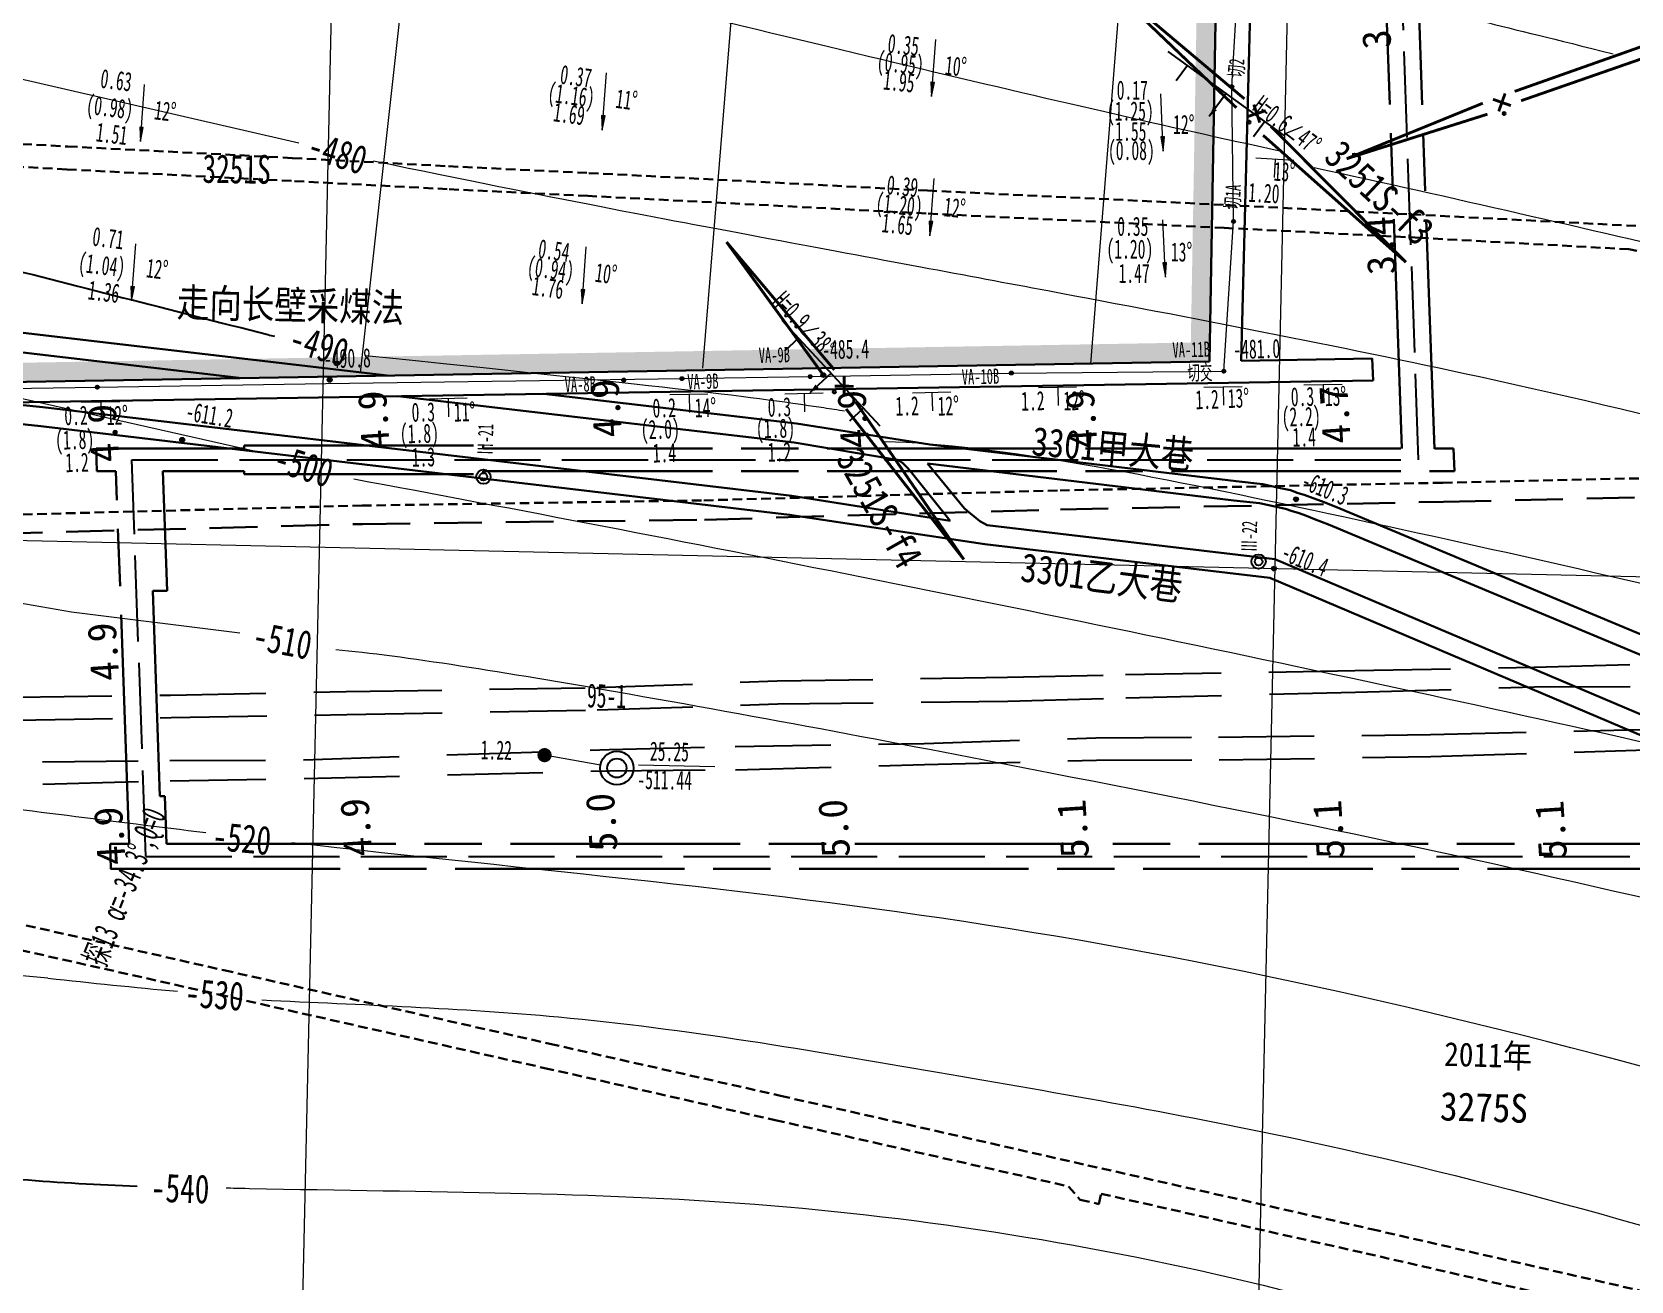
# Model space of a CAD drawing. Header units: millimetres. Extents: x 97264 to 263559, y 385279 to 783825.
# Drawn here: x 97734.6 to 98069.2, y 386568.1 to 386829.5 of the extents above; entities that cross this region are included whole.
import ezdxf
from ezdxf.enums import TextEntityAlignment as Align

# ---------------------------------------------------------------- set-up
doc = ezdxf.new("R2010")
doc.units = ezdxf.units.MM
for name, pattern in [('2-1', [3, 2, -1]), ('ACAD_ISO02W100', [15, 12, -3]), ('ACAD_ISO08W100', [36, 24, -3, 6, -3])]:
    doc.linetypes.add(name, pattern=pattern)
doc.layers.add('3451分析图层', color=1, linetype='Continuous', lineweight=100, true_color=0xff0000)
for name, color, linetype in [('DZ-断层交面线', 1, 'Continuous'), ('DZ-等高线', 7, 'Continuous'), ('SW--超前探查孔（12煤层）', 7, 'Continuous'), ('SW--超前探查孔（大巷）', 7, 'Continuous'), ('图廓方格网', 7, 'Continuous'), ('地面钻孔及编号', 7, 'Continuous'), ('地面钻孔高程及煤厚', 7, 'Continuous'), ('岩巷巷道及名称', 30, 'Continuous'), ('岩巷高程点', 30, 'Continuous'), ('工作面内煤层产状及注记', 7, 'Continuous'), ('工作面月采线及注记', 7, 'Continuous'), ('工作面编号', 7, 'Continuous'), ('工作面采煤方法', 7, 'Continuous'), ('断层井巷实测', 1, 'Continuous'), ('断煤交线断层产状注记', 1, 'Continuous'), ('测量永久导线点', 18, 'Continuous'), ('测量永久导线点名称', 7, 'Continuous'), ('煤巷12-1甲巷道及名称', 3, 'Continuous'), ('煤巷5巷道及名称', 7, 'Continuous'), ('煤巷5巷道导线', 254, 'Continuous'), ('煤巷5高程点', 7, 'Continuous'), ('煤巷5高程点名称', 7, 'Continuous'), ('煤巷8巷道及名称', 8, 'Continuous'), ('采空区边界颜色3、8', 7, 'Continuous'), ('采面产状', 7, 'Continuous')]:
    doc.layers.add(name, color=color, linetype=linetype)
doc.layers.add('DZ7煤煤巷', color=7, linetype='Continuous', lineweight=30)
doc.layers.add('煤层产状', color=7, linetype='Continuous', lineweight=15)
doc.styles.add('2巷道名称、边界、露头、断层等名称注记', font='simfang.ttf', dxfattribs={"width": 0.83, "height": 6})
doc.styles.add('HT', font='simhei.ttf', dxfattribs={"width": 0.9})
doc.styles.add('hzsd', font='simhei.ttf', dxfattribs={"width": 0.7})
doc.styles.add('宋体', font='')
doc.styles.add('工作面回采年度、钻孔编号注记', font='', dxfattribs={"width": 0.6, "height": 5})
doc.styles.add('工作面编号、露天采掘机械编号', font='', dxfattribs={"width": 0.7, "height": 6})
doc.styles.add('测点编号', font='simhei.ttf', dxfattribs={"width": 0.6, "height": 3.2})
doc.styles.add('高程、煤厚、断层产状要素等数字注记', font='simhei.ttf', dxfattribs={"width": 0.6, "height": 4})
doc.styles.add('黑体', font='simhei.ttf')
doc.styles.get('宋体').set_extended_font_data('SimSun')
doc.styles.get('工作面回采年度、钻孔编号注记').set_extended_font_data('SimSun')
doc.styles.get('工作面编号、露天采掘机械编号').set_extended_font_data('SimSun')

# ---------------------------------------------------------------- blocks, each defined once
blk = doc.blocks.new('ZK2000')
at = {"color": 7, "ltscale": 2}
for radius in [3.5, 2]:
    blk.add_circle((0, 0), radius, dxfattribs=at)
blk = doc.blocks.new('9')
at = {"layer": '采面产状', "lineweight": 5}
h = blk.add_hatch(color=7, dxfattribs=at)
h.dxf.hatch_style = 1
h.paths.add_polyline_path([(92912.44, 387758.62), (92909.43, 387758.96), (92912.26, 387757.89)])
at = {"layer": '采面产状', "color": 7, "lineweight": 15}
blk.add_lwpolyline([(92912.44, 387758.62), (92909.43, 387758.96), (92912.26, 387757.89)], close=True, dxfattribs=at)
blk.add_lwpolyline([(92909.43, 387758.96), (92921.1, 387756.16)], dxfattribs=at)
blk = doc.blocks.new('dcv')
at = {"color": 1}
for p, q in [((-5, 0), (-5, 2)), ((0, 0), (0, 3)), ((5, 0), (5, 2)), ((-7.5, 0), (7.5, 0))]:
    blk.add_line(p, q, dxfattribs=at)
blk.add_lwpolyline([(0, 3, 0, 0.5, 0), (0, 2, 0.5, 0.5, 0)], format="xyseb", dxfattribs=at)
at = {"style": 'hzsd', "width": 0.85, "flags": 1}
for tag, p in [('倾向', (-5.63, 4.18)), ('性质', (5.27, 4.38)), ('标高', (8.5, -3))]:
    blk.add_attdef(tag, p, '', height=2, dxfattribs=at)
at = {"style": 'hzsd', "width": 0.85}
for tag, p in [('编号', (8.5, 0)), ('产状', (-7, -3.49))]:
    blk.add_attdef(tag, p, '', height=2, dxfattribs=at)
blk = doc.blocks.new('JMXX2K')
at = {"const_width": 0.6}
for points in [[(-1.41, 1.41), (1.41, -1.41)], [(-1.41, -1.41), (1.41, 1.41)]]:
    blk.add_lwpolyline(points, dxfattribs=at)

msp = doc.modelspace()

# ---------------------------------------------------------------- hatches: boundary and pattern name
at = {"layer": 'DZ-断层交面线', "lineweight": 30}
h = msp.add_hatch(color=256, dxfattribs=at)
edge = h.paths.add_edge_path()
edge.add_arc((98042.59, 386812.4), 0.3, 0, 360)
at = {"layer": '地面钻孔及编号', "lineweight": 15, "ltscale": 2}
h = msp.add_hatch(color=256, dxfattribs=at)
edge = h.paths.add_edge_path()
edge.add_arc((97841.84, 386678.15), 1.5, 88.7242, 448.7242)

# ---------------------------------------------------------------- linework, layer by layer
at = {"color": 3, "linetype": 'ACAD_ISO02W100', "ltscale": 1.5}
for points in [[(98024.7, 386739.95), (98019.5, 386886.86)], [(97755.49, 386739.95), (98024.7, 386739.95)], [(97758.43, 386656.96), (97755.49, 386739.95)], [(97758.43, 386656.96), (98517.7, 386656.96)]]:
    msp.add_lwpolyline(points, dxfattribs=at)
at = {"color": 3, "ltscale": 1.5}
msp.add_lwpolyline([(97751.15, 386654.36), (97751.15, 386654.36)], dxfattribs=at)
at = {"layer": 'DZ-断层交面线', "color": 1, "lineweight": 20, "const_width": 0.6}
for points in [[(97988.28, 386815.48), (97957.63, 386841.31)], [(97986.61, 386813.62), (97957.69, 386841.25)], [(98083.04, 386830.56), (98044.8, 386817.05)], [(98084, 386828.27), (98046.15, 386815.1)], [(98038.15, 386814.58), (98009.65, 386802.96)], [(98039.11, 386812.28), (98009.65, 386802.96)], [(98022.06, 386781.3), (97993.82, 386809.73)], [(98022.06, 386781.3), (97992.17, 386807.87)], [(97900.49, 386757.25), (97879.91, 386785.53)], [(97902.47, 386758.79), (97879.91, 386785.53)], [(97929.57, 386719.09), (97906.89, 386752.14)], [(97929.57, 386719.09), (97904.93, 386750.6)]]:
    msp.add_lwpolyline(points, dxfattribs=at)
at = {"layer": 'DZ-断层交面线', "lineweight": 30}
for centre in [(98042.59, 386812.4), (97989.27, 386810.63), (97902.47, 386754.16)]:
    msp.add_circle(centre, 0.3, dxfattribs=at)
at = {"layer": 'DZ-等高线', "color": 0, "lineweight": 15, "ltscale": 10}
for points in [[(97790.43, 386806.2), (97472.79, 386879.47)], [(97482.57, 386809.21), (97781.1, 386741.8)], [(97778.09, 386703.7), (97742.84, 386708.04), (97688.29, 386717.54), (97648.47, 386728.11)]]:
    msp.add_lwpolyline(points, dxfattribs=at)
for points, knots in [([(97820.39, 386885.79), (97867.49, 386875.72), (97941.49, 386859.9), (98025.89, 386834.38), (98052.85, 386828.1), (98065.42, 386824.89)], [0, 0, 0, 0, 144.459685, 226.956966, 257.252782, 257.252782, 257.252782, 257.252782]), ([(97904.63, 386750.13), (97903.18, 386750.36), (97884.72, 386753.21), (97866.23, 386755.35), (97804.45, 386761.72)], [872.814446, 872.814446, 872.814446, 872.814446, 877.237442, 929.193642, 929.193642, 929.193642, 929.193642]), ([(97737.93, 386631.46), (97721.55, 386632.93), (97688.18, 386635.93), (97639.41, 386645.94), (97575.3, 386665.09), (97470.53, 386689.99), (97364.33, 386710.44), (97291.52, 386726.33), (97275.23, 386730.08)], [0, 0, 0, 0, 49.317469, 100.461815, 149.006327, 249.984515, 423.325575, 473.489274, 473.489274, 473.489274, 473.489274])]:
    msp.add_open_spline(points, degree=3, knots=knots, dxfattribs=at)
at = {"layer": 'DZ-等高线', "color": 7, "lineweight": 15, "ltscale": 10}
msp.add_open_spline([(97817.03, 386846.88), (97893.73, 386828.17), (97949.78, 386814.53), (97995.32, 386804.71)], degree=3, dxfattribs=at)
at = {"layer": 'DZ-等高线', "color": 0, "lineweight": 15, "ltscale": 10}
for points in [[(97886.19, 386786.69), (97867.49, 386790.19), (97843.95, 386794.6), (97806.08, 386802.45)], [(97770.94, 386661.91), (97751.59, 386664.22), (97732.27, 386666.71), (97712.94, 386669.2)], [(97737.93, 386631.46), (97746.98, 386630.51), (97756.02, 386629.55), (97765.08, 386628.73)]]:
    msp.add_open_spline(points, degree=3, dxfattribs=at)
at = {"layer": 'DZ-等高线', "color": 7, "lineweight": 15, "ltscale": 10}
for points, knots in [([(98002.89, 386801.12), (98032.12, 386794.82), (98087.2, 386781.82), (98170, 386762.96), (98231.47, 386739.96), (98266.43, 386727.02), (98274.83, 386723.83)], [133.300402, 133.300402, 133.300402, 133.300402, 217.833133, 303.01124, 387.675145, 414.591981, 414.591981, 414.591981, 414.591981]), ([(98260.32, 386691.45), (98225.93, 386704.99), (98152.08, 386729.52), (98047.3, 386756.22), (97960.38, 386772.86), (97913.28, 386781.62), (97886.19, 386786.69)], [468.564723, 468.564723, 468.564723, 468.564723, 579.247653, 700.899918, 793.015301, 844.628434, 844.628434, 844.628434, 844.628434]), ([(98244.05, 386663.33), (98228.58, 386669.11), (98150, 386696.36), (98037.11, 386722.55), (97936.52, 386743.22), (97913.05, 386743.71)], [522.124974, 522.124974, 522.124974, 522.124974, 571.574267, 771.04376, 869.788813, 869.788813, 869.788813, 869.788813]), ([(97801.91, 386735.97), (97870.04, 386723.31), (98015.68, 386694.35), (98161.94, 386660.68), (98229.85, 386636.7)], [0, 0, 0, 0, 230.267885, 446.269118, 446.269118, 446.269118, 446.269118]), ([(98214.99, 386608.26), (98127.52, 386637.68), (98007.76, 386663.16), (97864.87, 386690.3), (97811.86, 386698.98), (97798.16, 386700.17)], [411.138239, 411.138239, 411.138239, 411.138239, 686.219086, 779.120348, 847.350893, 847.350893, 847.350893, 847.350893]), ([(98202.8, 386572.82), (98166.93, 386584.87), (98080.97, 386612.16), (97942.41, 386645.19), (97839.03, 386654.14), (97788.99, 386659.81)], [363.850888, 363.850888, 363.850888, 363.850888, 477.084787, 637.368497, 788.243807, 788.243807, 788.243807, 788.243807]), ([(97782.72, 386626.92), (97803.7, 386625.91), (97851.02, 386624.41), (97923.68, 386611.86), (98017.34, 386595.76), (98107.67, 386569.7), (98171.59, 386548.4), (98195.43, 386539.51)], [45.439805, 45.439805, 45.439805, 45.439805, 107.126225, 187.255694, 266.246745, 392.217291, 468.569934, 468.569934, 468.569934, 468.569934]), ([(97775.22, 386587.59), (97775.22, 386587.59), (97816.45, 386586.7), (97887.12, 386586.86), (98001.54, 386568.66), (98102.97, 386533.07), (98170.12, 386508.86), (98194.28, 386498.05)], [239.940041, 239.940041, 239.940041, 239.940041, 246.460741, 349.769837, 458.058075, 592.274135, 671.678452, 671.678452, 671.678452, 671.678452])]:
    msp.add_open_spline(points, degree=3, knots=knots, dxfattribs=at)
at = {"layer": 'DZ-等高线', "color": 0, "lineweight": -3}
msp.add_spline([(97723.42, 386781.59), (97783.95, 386766.16), (97785.32, 386765.81)], degree=3, dxfattribs=at)
msp.add_open_spline([(97756.59, 386587.85), (97740.31, 386588.63), (97719.06, 386589.65), (97700.24, 386594.5), (97698.02, 386594.7)], degree=3, knots=[0, 0, 0, 0, 48.812887, 63.729946, 63.729946, 63.729946, 63.729946], dxfattribs=at)
at = {"layer": 'DZ7煤煤巷', "color": 32, "linetype": '2-1', "lineweight": -3, "ltscale": 10}
for points in [[(97310.2, 386680.75), (97331.64, 386681.21), (97365.83, 386681.56), (97399.14, 386682.38), (97441.38, 386683.21), (97484.42, 386684.36), (97553.73, 386685.65), (97595.21, 386686.42), (97644.65, 386687.67), (97685.48, 386688.88), (97731.34, 386690.25), (97763.56, 386690.73), (97800.34, 386691.46), (97852.78, 386692.28), (97890.51, 386693.69), (97938.69, 386694.46), (97963.38, 386695.02), (98011.4, 386695.83), (98048.9, 386696.54), (98093.88, 386697.84), (98176.48, 386699.37), (98238.35, 386701.01), (98238.35, 386701.01), (98281.11, 386701.77)], [(97731.42, 386685.47), (97763.73, 386686.03), (97800.44, 386686.66), (97852.88, 386687.63), (97890.62, 386688.88), (97938.8, 386689.46), (97963.49, 386690.14), (98011.5, 386691.33), (98048.99, 386692.44), (98094, 386692.64), (98176.59, 386694.22), (98238.4, 386696.01), (98238.4, 386696.01), (98287.56, 386697.42)], [(97706.79, 386676.4), (97763.47, 386677.04), (97791.44, 386677.16), (97855.34, 386679.35), (97881.72, 386679.95), (97921.25, 386680.62), (97957.19, 386681.78), (97982.83, 386681.92), (98027.2, 386682.45), (98086.43, 386683.93), (98122.22, 386685.05), (98207.89, 386686.65), (98256.82, 386687.89), (98282.46, 386688.12), (98298.16, 386688.41), (98298.2, 386690.41), (98300.2, 386690.44), (98300.16, 386688.44), (98353.37, 386689.41), (98353.35, 386690.05), (98393.76, 386690.81), (98393.78, 386690.31), (98418.5, 386690.83)], [(97706.89, 386671.31), (97763.5, 386672.78), (97791.52, 386673.26), (97855.43, 386674.89), (97881.82, 386675.11), (97921.35, 386676.17), (97957.29, 386677.09), (97982.95, 386677.17), (98027.3, 386677.86), (98086.52, 386679.71), (98122.32, 386680.19), (98208, 386681.7), (98256.93, 386683.07), (98282.56, 386683.37), (98340.08, 386684.56), (98340.04, 386682.76), (98342.04, 386682.8), (98342.08, 386684.6), (98353.53, 386684.84), (98353.55, 386684.52), (98394, 386685.23), (98393.98, 386685.73), (98418.48, 386686.29)]]:
    msp.add_lwpolyline(points, dxfattribs=at)
at = {"layer": 'SW--超前探查孔（12煤层）'}
msp.add_lwpolyline([(97894.98, 386765.4), (97911.97, 386747.06)], dxfattribs=at)
at = {"layer": '图廓方格网', "color": 7, "lineweight": 0}
for p, q in [((97785.38, 386299.92), (97801.85, 387039.48)), ((97985.33, 386295.46), (98001.79, 387034.59))]:
    msp.add_line(p, q, dxfattribs=at)
at = {"layer": '图廓方格网', "color": 0, "lineweight": 0}
msp.add_line((98616.85, 386703.3), (97275.3, 386733.18), dxfattribs=at)
at = {"layer": '地面钻孔及编号', "lineweight": 15, "ltscale": 2}
msp.add_line((97853.52, 386676.07), (97841.84, 386678.15), dxfattribs=at)
for radius in [3.5, 3.5, 2, 2]:
    msp.add_circle((97856.97, 386675.45), radius, dxfattribs=at)
at = {"layer": '地面钻孔高程及煤厚', "lineweight": 15, "ltscale": 2}
msp.add_lwpolyline([(97861.47, 386676.1), (97877.47, 386675.74)], dxfattribs=at)
at = {"layer": '岩巷巷道及名称', "lineweight": 30, "ltscale": 2}
for points in [[(97713.64, 386768.76), (97808.88, 386757.58)], [(97778.49, 386757.06), (97713.55, 386764.64)], [(97915.61, 386739.97), (97894.08, 386743.56), (97811.16, 386753.24)], [(97841.68, 386753.73), (97894.55, 386747.53), (97922.45, 386743.17)], [(97933.96, 386722.31), (97893.09, 386728.45), (97736.42, 386746.98), (97713.21, 386749.41)], [(97926.71, 386727.2), (97893.56, 386732.43), (97736.84, 386750.96), (97727.84, 386751.9)], [(98221.71, 386640.51), (98007.36, 386730.11), (98004.38, 386731.27), (98002.63, 386731.95), (98000.74, 386732.63), (97999.53, 386733), (97997.94, 386733.57), (97995.45, 386734.07), (97992.1, 386734.83), (97986.53, 386735.45), (97922.45, 386743.17)], [(97926.71, 386727.2), (97918.31, 386737.64), (97917.61, 386738.44), (97916.82, 386739.25), (97916.12, 386739.74), (97915.61, 386739.97)], [(97921.97, 386739.2), (97929.71, 386729.74), (97930.6, 386728.97), (97931.76, 386728.08), (97932.9, 386727.12), (97934.43, 386726.28)], [(98220.16, 386636.82), (98005.87, 386726.4), (98002.92, 386727.54), (98001.23, 386728.21), (97999.49, 386728.83), (97998.26, 386729.2), (97996.86, 386729.71), (97994.61, 386730.16), (97991.44, 386730.88), (97986.07, 386731.47), (97921.97, 386739.2)], [(97934.43, 386726.28), (97994.62, 386719.16), (98189.25, 386636.55)], [(97933.96, 386722.31), (97993.58, 386715.26), (98187.69, 386632.86)]]:
    msp.add_lwpolyline(points, dxfattribs=at)
at = {"layer": '岩巷高程点', "const_width": 0.5}
for points in [[(97765.77, 386744.17, 1), (97766.27, 386744.11, 1)], [(97998.82, 386731.71, 1), (97999.32, 386731.66, 1)], [(97994.22, 386717.2, 1), (97994.72, 386717.15, 1)]]:
    msp.add_lwpolyline(points, format="xyb", close=True, dxfattribs=at)
at = {"layer": '岩巷高程点', "lineweight": 0, "ltscale": 2}
for centre in [(97766.02, 386744.14), (97999.07, 386731.69), (97994.47, 386717.18)]:
    msp.add_circle(centre, 0.5, dxfattribs=at)
at = {"layer": '工作面月采线及注记', "color": 0, "lineweight": 0, "ltscale": 2}
msp.add_lwpolyline([(97803.34, 386758.16), (97818.65, 386896.46)], dxfattribs=at)
at = {"layer": '工作面月采线及注记', "lineweight": 0, "ltscale": 2}
for points in [[(97874.94, 386759.15), (97886.23, 386897.51)], [(97956.1, 386760.02), (97967.17, 386898.69)]]:
    msp.add_lwpolyline(points, dxfattribs=at)
at = {"layer": '测量永久导线点', "color": 7}
for centre, radius in [((97829.06, 386736.4), 1.5), ((97829.06, 386736.4), 0.8), ((97991.22, 386718.67), 1.5), ((97991.22, 386718.67), 0.8)]:
    msp.add_circle(centre, radius, dxfattribs=at)
at = {"layer": '煤层产状', "color": 7, "lineweight": 0}
for p, q in [((97998.64, 386802.62), (97990.65, 386803.09)), ((97994.71, 386802.85), (97994.48, 386799.06)), ((98008.71, 386755.74), (98000.71, 386755.56)), ((98004.77, 386755.66), (98004.86, 386751.86)), ((97752.96, 386752.12), (97744.97, 386751.94)), ((97825.62, 386752.84), (97817.63, 386752.66)), ((97821.68, 386752.75), (97821.77, 386748.96)), ((97876.03, 386753.72), (97868.04, 386753.54)), ((97872.1, 386753.63), (97872.18, 386749.83)), ((97900.12, 386753.89), (97892.12, 386753.71)), ((97896.18, 386753.81), (97896.26, 386750.01)), ((97926.84, 386754.09), (97918.84, 386753.91)), ((97922.9, 386754), (97922.98, 386750.21)), ((97953.16, 386755.17), (97945.16, 386754.99)), ((97949.22, 386755.08), (97949.31, 386751.29)), ((97987.77, 386755.25), (97979.77, 386755.07)), ((97983.83, 386755.16), (97983.92, 386751.37)), ((97749.02, 386752.03), (97749.11, 386748.24))]:
    msp.add_line(p, q, dxfattribs=at)
at = {"layer": '煤巷12-1甲巷道及名称', "color": 3, "linetype": '2-1', "lineweight": 30}
for points in [[(97672.65, 386809.27), (97742.13, 386805.52), (97789.1, 386803.11), (97821.75, 386801.39), (97851.12, 386799.97), (97921.93, 386796.3), (97984.3, 386793.29), (98074.43, 386788.69), (98074.39, 386787.72), (98109.68, 386780.85), (98154.85, 386771.02), (98263.56, 386747.14), (98297.55, 386739.67), (98297.72, 386740.45), (98299.09, 386740.15), (98298.92, 386739.37), (98365.43, 386724.76), (98370.15, 386723.73), (98370.94, 386723.56), (98371.15, 386724.53), (98373.79, 386723.95), (98373.57, 386722.97), (98400.66, 386716.96), (98400.66, 386716.96)], [(98398.3, 386712.15), (98392.44, 386713.46), (98392.22, 386712.68), (98390.85, 386712.99), (98391.07, 386713.76), (98380.72, 386716.06), (98380.36, 386714.53), (98363.97, 386718.12), (98356.94, 386719.66), (98357.24, 386721.03), (98300.88, 386733.41), (98301.01, 386734), (98262.53, 386742.45), (98153.87, 386766.32), (98108.65, 386776.16), (98068.73, 386784.02), (98024.95, 386786.41), (97984.05, 386788.49), (97921.68, 386791.5), (97850.87, 386795.18), (97821.5, 386796.6), (97788.87, 386798.31), (97741.88, 386800.73), (97672.4, 386804.48)], [(97381.12, 386721.64), (97397.44, 386717.96), (97442.84, 386707.66), (97515.85, 386691.16), (97563.68, 386680.37), (97641.25, 386662.87), (97709.96, 386647.84), (97774.74, 386633.15), (97842.96, 386617.75), (97891.22, 386606.85), (97955.54, 386592.31), (98014.85, 386578.95), (98081.25, 386563.77), (98096.52, 386560.33), (98127.39, 386553.38)], [(97379.62, 386716.64), (97396.3, 386712.88), (97441.69, 386702.59), (97514.7, 386686.09), (97562.54, 386675.3), (97640.11, 386657.8), (97708.78, 386642.61), (97773.6, 386628.07), (97841.81, 386612.68), (97890.07, 386601.77), (97951.47, 386587.9), (97953.91, 386585.09), (97957.81, 386584.21), (97958.29, 386586.36), (98013.71, 386573.88), (98080.11, 386558.7), (98095.37, 386555.25), (98126.17, 386548.33)]]:
    msp.add_lwpolyline(points, dxfattribs=at)
at = {"layer": '煤巷5巷道及名称', "color": 0, "lineweight": 30, "ltscale": 2}
for points in [[(97991.14, 386898.85), (97987.61, 386760.67)], [(97980.98, 386760.55), (97595.44, 386753.9)], [(98015.18, 386756.53), (98014.98, 386761.14), (97987.61, 386760.67)], [(98015.18, 386756.53), (97595.53, 386749.77)]]:
    msp.add_lwpolyline(points, dxfattribs=at)
at = {"layer": '煤巷5巷道及名称', "color": 6, "linetype": 'ACAD_ISO08W100', "lineweight": 30, "ltscale": 2}
for points in [[(98021.21, 386742.35), (98016.18, 386884.46)], [(98028.02, 386742.25), (98022.99, 386884.46)], [(97748, 386742.35), (97778.99, 386742.35)], [(97778.99, 386742.95), (97828.99, 386742.95)], [(97778.99, 386742.35), (97778.99, 386742.95)], [(97828.99, 386742.35), (97828.99, 386742.95)], [(97828.99, 386742.35), (98021.21, 386742.35)], [(98028.02, 386742.35), (98032.02, 386742.35)], [(98032.19, 386737.55), (98032.02, 386742.35)], [(97748.17, 386737.55), (97752.17, 386737.55)], [(97754.93, 386659.56), (97752.17, 386737.55)], [(97761.98, 386737.55), (97778.99, 386737.55)], [(97762.86, 386712.55), (97761.98, 386737.55)], [(97778.99, 386736.95), (97778.99, 386737.55)], [(97778.99, 386736.95), (97828.99, 386736.95)], [(97828.99, 386737.55), (98032.19, 386737.55)], [(97828.99, 386736.95), (97828.99, 386737.55)], [(97759.86, 386712.55), (97762.86, 386712.55)], [(97761.38, 386669.56), (97759.86, 386712.55)], [(97761.38, 386669.56), (97762.38, 386669.56)], [(97762.74, 386659.56), (97762.38, 386669.56)], [(97762.74, 386659.56), (98396.24, 386659.56)], [(97751.11, 386654.36), (98391.25, 386654.36)]]:
    msp.add_lwpolyline(points, dxfattribs=at)
at = {"layer": '煤巷5巷道及名称', "lineweight": 30, "ltscale": 2}
msp.add_lwpolyline([(97980.98, 386760.55), (97982.72, 386859.26)], dxfattribs=at)
at = {"layer": '煤巷5巷道及名称', "color": 6, "lineweight": 30, "ltscale": 2}
for points in [[(97748.17, 386737.55), (97748, 386742.35)], [(97750.93, 386659.56), (97754.93, 386659.56)], [(97751.12, 386654.27), (97750.93, 386659.56)]]:
    msp.add_lwpolyline(points, dxfattribs=at)
at = {"layer": '煤巷5巷道导线', "lineweight": 0}
for points in [[(97985.98, 386789.83), (97985.63, 386818.03), (97990.6, 386902.51)], [(97983.95, 386758.5), (97985.98, 386789.83)], [(97297.9, 386766.74), (97297.15, 386748.07), (97368.12, 386749.1), (97448.22, 386750.38), (97488, 386751.05), (97531.56, 386751.73), (97611.49, 386753.04), (97679.34, 386754.09), (97748.26, 386755.15), (97796.1, 386755.91), (97870.59, 386756.94), (97897.4, 386757.37), (97939.5, 386758.11), (97983.95, 386758.5)]]:
    msp.add_lwpolyline(points, dxfattribs=at)
at = {"layer": '煤巷5高程点', "const_width": 0.5}
for points in [[(97985.38, 386818.06, 1), (97985.88, 386818.01, 1)], [(97985.73, 386789.86, 1), (97986.23, 386789.81, 1)], [(97983.7, 386758.52, 1), (97984.2, 386758.47, 1)], [(97748.01, 386755.18, 1), (97748.51, 386755.12, 1)], [(97796.63, 386756.72, 1), (97797.13, 386756.66, 1)], [(97858.16, 386756.68, 1), (97858.66, 386756.63, 1)], [(97870.34, 386756.97, 1), (97870.84, 386756.92, 1)], [(97897.15, 386757.4, 1), (97897.65, 386757.34, 1)], [(97899.92, 386757.71, 1), (97900.42, 386757.65, 1)], [(97939.25, 386758.14, 1), (97939.74, 386758.09, 1)]]:
    msp.add_lwpolyline(points, format="xyb", close=True, dxfattribs=at)
at = {"layer": '煤巷5高程点', "lineweight": 0, "ltscale": 2}
for centre, radius in [((97985.63, 386818.03), 0.4), ((97985.98, 386789.83), 0.4), ((97983.95, 386758.5), 0.4), ((97748.26, 386755.15), 0.4), ((97796.88, 386756.69), 0.5), ((97858.41, 386756.65), 0.4), ((97870.59, 386756.94), 0.4), ((97897.4, 386757.37), 0.4), ((97900.17, 386757.68), 0.5), ((97939.5, 386758.11), 0.4)]:
    msp.add_circle(centre, radius, dxfattribs=at)
at = {"layer": '煤巷8巷道及名称', "color": 252, "linetype": '2-1', "lineweight": 30}
msp.add_lwpolyline([(97726.68, 386728.37), (97803.66, 386730.38), (97875.2, 386731.47), (97949.7, 386733.55), (98029.8, 386735.16), (98115.17, 386737.07), (98164.37, 386738.02), (98242.31, 386739.78), (98267.7, 386740.64), (98331.4, 386742.02), (98331.38, 386742.73), (98332.58, 386742.75), (98332.6, 386742.05), (98332.69, 386742.05), (98332.67, 386742.7), (98381.78, 386743.56), (98381.8, 386743.06), (98401.73, 386743.41), (98401.74, 386742.96), (98406.45, 386743.04)], dxfattribs=at)
at = {"layer": '煤巷8巷道及名称', "color": 252, "linetype": '2-1', "lineweight": 30, "ltscale": 5}
msp.add_lwpolyline([(97726.78, 386724.47), (97803.74, 386726.52), (97875.29, 386727.42), (97949.79, 386729.55), (98029.89, 386731.16), (98115.4, 386733.08), (98164.59, 386733.95), (98242.37, 386735.78), (98267.79, 386736.44), (98332.79, 386737.85), (98332.81, 386737.2), (98381.93, 386738.06), (98381.91, 386738.56), (98383.41, 386738.59), (98383.43, 386737.88), (98384.63, 386737.9), (98384.61, 386738.61), (98401.8, 386738.91)], dxfattribs=at)
at = {"layer": '采空区边界颜色3、8', "color": 40, "lineweight": 0, "ltscale": 2, "const_width": 4}
msp.add_lwpolyline([(97626.81, 386892.03), (97612.94, 386756.2), (97979.02, 386762.52), (97980.69, 386857.32), (97979.1, 386857.36), (97979.63, 386886.46), (97981.2, 386886.42), (97981.38, 386896.87)], close=True, dxfattribs=at)

# ---------------------------------------------------------------- block references
at = {"layer": 'DZ-断层交面线', "color": 1, "lineweight": 20, "yscale": 1.000007689415005, "zscale": 1.00000768950002}
for p, xscale, rotation in [((98042.14, 386814.74), 1.000007689409001, 25.47680907164904), ((97990.85, 386812.41), 1.000007689452154, 333.1051058240511), ((97904.53, 386755.35), 1.000007689459786, 314.6583750869355)]:
    msp.add_blockref('JMXX2K', p, dxfattribs=dict(at, xscale=xscale, rotation=rotation))
at = {"layer": '地面钻孔及编号', "color": 7, "lineweight": 15, "ltscale": 2, "rotation": 88.72421461268432}
msp.add_blockref('ZK2000', (97856.97, 386675.45), dxfattribs=at)
at = {"layer": '工作面内煤层产状及注记', "lineweight": 15}
for p, rotation in [((495570.99, 357403.57), 99.24416394146112), ((495502.09, 357396.55), 99.24416394146112), ((495405.47, 357394.14), 99.24416394146112), ((496340.05, 403877.56), 105.9284371584613), ((495570.66, 357374.45), 99.24416394146112), ((496340.51, 403851.23), 105.9284371584613), ((495403.63, 357360.81), 99.24416394146112), ((495497.87, 357360.16), 99.24416394146112)]:
    msp.add_blockref('9', p, dxfattribs=dict(at, rotation=rotation))
at = {"layer": '断层井巷实测', "color": 1, "lineweight": 20, "ltscale": 2, "yscale": 2.000000000012121, "zscale": 1.999999999999998}
for p, xscale, rotation in [((97984.44, 386816.63), 1.999999999994193, 144.1186147997659), ((97901.78, 386758.07), 2.000000000023527, 132.8108332876252)]:
    msp.add_blockref('dcv', p, dxfattribs=dict(at, xscale=xscale, rotation=rotation))

# ---------------------------------------------------------------- texts
at = {"layer": '3451分析图层', "color": 5, "style": '黑体'}
for s, p in [('3.3', (98020.81, 386826.22)), ('3.4', (98021.81, 386778.98)), ('4.9', (97859.85, 386744.91)), ('4.9', (97811.24, 386742.53)), ('4.9', (97911.54, 386742.65)), ('4.9', (97959.32, 386742.64)), ('4.7', (98012.35, 386743.62)), ('4.9', (97754.66, 386739.73)), ('4.9', (97754.68, 386693.97)), ('4.9', (97807.57, 386657.25)), ('5.0', (97858.93, 386658.31)), ('5.0', (97907.57, 386657.03)), ('5.1', (97957.57, 386656.92)), ('5.1', (98011.07, 386656.8)), ('4.9', (97756.01, 386655.45)), ('5.1', (98057.57, 386656.69))]:
    msp.add_text(s, height=6, rotation=93.718, dxfattribs=at).set_placement(p, align=Align.BOTTOM_LEFT)
at = {"layer": 'DZ-等高线', "color": 7, "lineweight": 15, "style": 'HT', "width": 0.75}
for s, rotation, p in [('-480', 342.7513, (97791.8, 386803.19)), ('-490', 342.7513, (97787.94, 386762.86)), ('-500', 342.7513, (97784.71, 386737.71)), ('-510', 349.3098, (97780.46, 386700.37)), ('-520', 354.7926, (97772.15, 386658.35)), ('-530', 355.8458, (97766.47, 386625.54)), ('-540', 358.2203, (97759.39, 386584.71))]:
    msp.add_text(s, height=6, rotation=rotation, dxfattribs=at).set_placement(p)
at = {"layer": 'DZ7煤煤巷', "color": 32, "lineweight": 0, "ltscale": 2, "style": '宋体', "width": 0.9}
for s, height, p in [('2011年', 5, (98030, 386613.14)), ('3275S', 6, (98029.13, 386601.72))]:
    msp.add_text(s, height=height, rotation=358.3548, dxfattribs=at).set_placement(p)
at = {"layer": 'SW--超前探查孔（大巷）', "color": 7, "lineweight": 5, "ltscale": 2, "style": '宋体', "width": 0.6}
msp.add_text('探13 α=-34.3°,Q=0', height=5, rotation=68.1366, dxfattribs=at).set_placement((97749.78, 386633.58))
at = {"layer": '地面钻孔及编号', "lineweight": 15, "ltscale": 2, "style": '工作面回采年度、钻孔编号注记', "width": 0.6}
msp.add_text('95-1', height=5, rotation=358.7242, dxfattribs=at).set_placement((97850.68, 386688.15))
at = {"layer": '地面钻孔高程及煤厚', "lineweight": 15, "ltscale": 2, "style": 'HT', "width": 0.6}
for s, p in [('1.22 ', (97828.44, 386677.3)), ('-511.44 ', (97861.22, 386671.11))]:
    msp.add_text(s, height=4, rotation=358.7242, dxfattribs=at).set_placement(p)
at = {"layer": '地面钻孔高程及煤厚', "color": 1, "lineweight": 15, "ltscale": 2, "style": 'HT', "width": 0.6}
msp.add_text('25.25', height=4, rotation=358.7242, dxfattribs=at).set_placement((97863.85, 386677.01))
at = {"layer": '岩巷巷道及名称', "lineweight": 0, "ltscale": 2, "style": '2巷道名称、边界、露头、断层等名称注记', "width": 0.83}
for s, rotation, p in [('3301甲大巷', 354.8771, (97943.59, 386740.95)), ('3301乙大巷', 352.9166, (97941.21, 386714.57))]:
    msp.add_text(s, height=6, rotation=rotation, dxfattribs=at).set_placement(p)
at = {"layer": '岩巷高程点', "lineweight": 0, "ltscale": 2, "style": '高程、煤厚、断层产状要素等数字注记', "width": 0.6}
for s, rotation, p in [('-611.2', 350.5825, (97766.6, 386748.22)), ('-610.3', 337.7724, (97999.89, 386734.04)), ('-610.4', 337.7724, (97995.66, 386719.1))]:
    msp.add_text(s, height=4, rotation=rotation, dxfattribs=at).set_placement(p)
at = {"layer": '工作面内煤层产状及注记', "color": 7, "lineweight": 15, "ltscale": 2, "style": '高程、煤厚、断层产状要素等数字注记', "width": 0.6}
for s, rotation, p in [('0.35', 354.0034, (97913.48, 386825.16)), ('(0.95)', 354.0034, (97911.22, 386821.46)), ('0.37', 352.3216, (97844.92, 386818.69)), ('10%%d', 354.0034, (97925.46, 386820.58)), ('0.63', 352.9295, (97748.75, 386817.83)), ('(1.16)', 352.3216, (97842.33, 386814.94)), ('1.95', 354.0034, (97912.55, 386817.47)), ('0.17', 359.9214, (97961.54, 386815.33)), ('(0.98)', 352.9295, (97745.79, 386812.38)), ('11%%d', 352.3216, (97856.54, 386813.63)), ('12%%d', 352.9295, (97760.01, 386811.23)), ('1.69', 352.3216, (97843.5, 386810.83)), ('(1.25)', 359.9214, (97959.5, 386810.96)), ('1.51', 352.9295, (97747.82, 386806.62)), ('1.55', 359.9214, (97961.24, 386806.71)), ('12%%d', 359.9214, (97973.33, 386808.14)), ('0.39', 354.0034, (97913.29, 386795.57)), ('(1.20)', 354.0034, (97910.98, 386791.83)), ('12%%d', 354.0034, (97925.23, 386790.95)), ('1.65', 354.0034, (97912.24, 386787.62)), ('0.35', 359.9214, (97961.65, 386786.82)), ('0.71', 352.9295, (97747.07, 386784.78)), ('0.54', 352.3216, (97840.33, 386782.22)), ('(1.20)', 359.9214, (97959.4, 386782.06)), ('13%%d', 359.9214, (97972.88, 386781.46)), ('(1.04)', 352.9295, (97744.12, 386779.33)), ('(0.94)', 352.3216, (97838.01, 386778.54)), ('12%%d', 352.9295, (97758.34, 386778.17)), ('10%%d', 352.3216, (97852.23, 386777.24)), ('1.47', 359.9214, (97961.93, 386776.99)), ('1.36', 352.9295, (97746.14, 386773.56)), ('1.76', 352.3216, (97839.05, 386774.46))]:
    msp.add_text(s, height=4, rotation=rotation, dxfattribs=at).set_placement(p)
at = {"layer": '工作面内煤层产状及注记', "lineweight": 15, "ltscale": 2, "style": '高程、煤厚、断层产状要素等数字注记', "width": 0.6}
msp.add_text('(0.08)', height=4, rotation=359.9214, dxfattribs=at).set_placement((97959.72, 386802.71))
at = {"layer": '工作面编号', "color": 7, "lineweight": 0, "ltscale": 2, "style": '工作面编号、露天采掘机械编号', "width": 0.7}
msp.add_text('3251S', height=6, rotation=359.1037, dxfattribs=at).set_placement((97770.23, 386797.93))
at = {"layer": '工作面采煤方法', "lineweight": 0, "ltscale": 2, "style": '2巷道名称、边界、露头、断层等名称注记', "width": 0.83}
msp.add_text('走向长壁采煤法', height=6, rotation=358.5625, dxfattribs=at).set_placement((97764.86, 386769.93))
at = {"layer": '断层井巷实测', "color": 7, "lineweight": 20, "style": '高程、煤厚、断层产状要素等数字注记', "width": 0.6}
for s, rotation, p in [('H=0.6∠47%%d', 322.721, (97997.24, 386810.05)), ('H=0.9∠38%%d', 313.2022, (97896.21, 386768.44))]:
    msp.add_text(s, height=4, rotation=rotation, dxfattribs=at).set_placement(p, align=Align.MIDDLE_CENTER)
at = {"layer": '断煤交线断层产状注记', "color": 7, "lineweight": 0, "style": '2巷道名称、边界、露头、断层等名称注记', "width": 0.83}
for s, rotation, p in [('3251S-f3', 316.8795, (98004.62, 386802.93)), ('3251S-f4', 299.4814, (97902.67, 386740.2))]:
    msp.add_text(s, height=6, rotation=rotation, dxfattribs=at).set_placement(p)
at = {"layer": '测量永久导线点名称', "style": '高程、煤厚、断层产状要素等数字注记', "width": 0.6}
for s, p in [('Ⅲ-21', (97830.99, 386740.91)), ('Ⅲ-22', (97990.8, 386720.61))]:
    msp.add_text(s, height=3.2, rotation=88.7242, dxfattribs=at).set_placement(p)
at = {"layer": '煤层产状', "color": 7, "lineweight": 0, "style": '高程、煤厚、断层产状要素等数字注记', "width": 0.6}
for s, rotation, p in [('13°', 357.0411, (97994.32, 386798.37)), ('1.20', 356.8494, (97988.98, 386793.96)), ('13°', 1.6908, (98005.14, 386751.17)), ('11°', 1.6908, (97822.92, 386747.94)), ('0.2', 1.4991, (97864.48, 386748.78)), ('14°', 1.6908, (97873.33, 386748.82)), ('0.3', 1.4991, (97888.57, 386748.96)), ('1.2', 1.4991, (97915.29, 386749.16)), ('12°', 1.6908, (97924.13, 386749.19)), ('1.2', 1.4991, (97941.61, 386750.23)), ('12°', 1.6908, (97950.45, 386750.27)), ('1.2', 1.4991, (97978.06, 386750.53)), ('13°', 1.6908, (97984.84, 386750.8)), ('0.3', 1.4991, (97998.02, 386751.13)), ('0.2', 1.4991, (97741.41, 386747.18)), ('12°', 1.6908, (97750.26, 386747.22)), ('0.3', 1.4991, (97814.07, 386747.9)), ('(2.0)', 1.4991, (97862.03, 386744.25)), ('(1.8)', 1.4991, (97886.12, 386744.43)), ('(2.2)', 1.4991, (97996.11, 386746.89)), ('(1.8)', 1.4991, (97739.5, 386742.05)), ('(1.8)', 1.4991, (97811.62, 386743.37)), ('1.4', 1.4991, (97998.38, 386742.67)), ('1.3', 1.4991, (97814.1, 386738.49)), ('1.4', 1.4991, (97864.51, 386739.37)), ('1.2', 1.4991, (97888.59, 386739.55)), ('1.2', 1.4991, (97741.62, 386737.35))]:
    msp.add_text(s, height=4, rotation=rotation, dxfattribs=at).set_placement(p)
at = {"layer": '煤巷5高程点', "color": 7, "lineweight": 0, "ltscale": 2, "style": '高程、煤厚、断层产状要素等数字注记', "width": 0.6}
for s, p in [('-490.8', (97795.74, 386759.11)), ('-485.4', (97899.98, 386761.01)), ('-481.0', (97985.99, 386761.07))]:
    msp.add_text(s, height=4, rotation=1.3028, dxfattribs=at).set_placement(p)
at = {"layer": '煤巷5高程点名称', "lineweight": 0, "ltscale": 2, "style": '测点编号', "width": 0.6}
for s, rotation, p in [('切2', 86.0046, (97988.01, 386819.88)), ('切1A', 86.0046, (97987.22, 386792.23)), ('VA-9B', 1.4991, (97886.7, 386760.21)), ('VA-11B', 1.4991, (97973.25, 386761.33)), ('VA-10B', 1.4991, (97929.17, 386755.68)), ('切交', 1.4991, (97976.39, 386756.58)), ('VA-8B', 1.4991, (97846.09, 386754.1)), ('VA-9B', 1.4991, (97871.75, 386754.67))]:
    msp.add_text(s, height=3.2, rotation=rotation, dxfattribs=at).set_placement(p)

doc.saveas('drawing.dxf')
